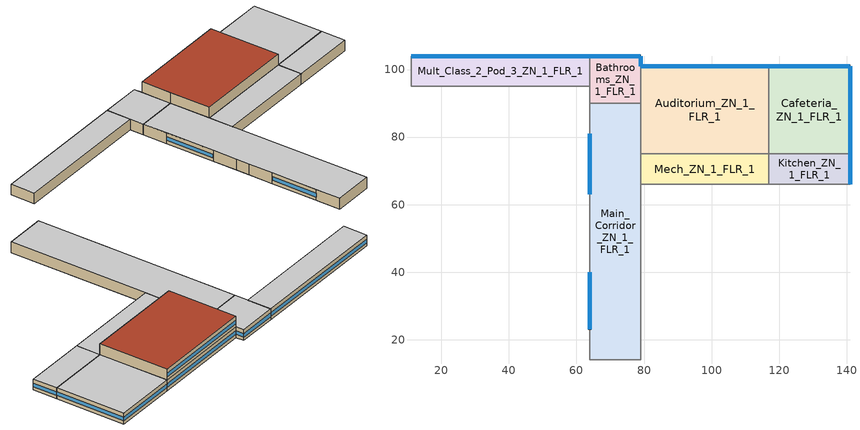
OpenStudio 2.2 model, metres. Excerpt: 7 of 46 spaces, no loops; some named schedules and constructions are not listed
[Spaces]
Kitchen_ZN_1_FLR_1
 floor ground: 141,75 141,66 117,66 117,75 z0
 wall outside: 141,66 141,75 z0:4
 wall to Cafeteria_ZN_1_FLR_1: 141,75 117,75 z0:4
 wall to Aux_Gym_ZN_1_FLR_1: 117,66 141,66 z0:4
 wall to Mech_ZN_1_FLR_1: 117,75 117,66 z0:4
 window: 141,66.05 141,74.95 z1.18:2.52
 ceiling to LIBRARY_MEDIA_CENTER_ZN_1_FLR_2: 141,66 141,75 117,75 117,66 z4
Auditorium_ZN_1_FLR_1
 floor ground: 117,101 117,75 79,75 79,101 z0
 wall outside: 117,101 79,101 z4:8; 117,101 79,101 z0:4
 wall to LIBRARY_MEDIA_CENTER_ZN_1_FLR_2: 117,75 117,101 z4:8
 wall to Main_Corridor_ZN_1_FLR_1: 79,90 79,75 z0:4
 wall to Cafeteria_ZN_1_FLR_1: 117,75 117,101 z0:4
 wall to Bathrooms_ZN_1_FLR_2: 79,101 79,90 z4:8
 wall to Bathrooms_ZN_1_FLR_1: 79,101 79,90 z0:4
 wall to Main_Corridor_ZN_1_FLR_2: 79,90 79,75 z4:8
 wall to Mech_ZN_1_FLR_2: 79,75 117,75 z4:8
 wall to Mech_ZN_1_FLR_1: 79,75 117,75 z0:4
 window: 116.95,101 79.05,101 z5.18:6.5; 116.95,101 79.05,101 z1.18:2.5
 roof outside: 117,75 117,101 79,101 79,75 z8
Cafeteria_ZN_1_FLR_1
 floor ground: 141,101 141,75 117,75 117,101 z0
 wall outside: 141,75 141,101 117,101 z0:4
 window: 141,75.05 141,100.95 / 140.95,101 117.05,101 z1.18:2.51
 ceiling to LIBRARY_MEDIA_CENTER_ZN_1_FLR_2: 141,75 141,101 117,101 117,75 z4
Main_Corridor_ZN_1_FLR_1
 floor ground: 79,90 79,14 64,14 64,90 z0
 wall outside: 64,81 64,63 / 64,40 64,23 z0:4
 wall to Mult_Class_2_Pod_1_ZN_1_FLR_1: 64,23 64,14 z0:4
 wall to Mult_Class_2_Pod_2_ZN_1_FLR_1: 64,63 64,54 z0:4
 wall to Lobby_ZN_1_FLR_1: 64,14 79,14 z0:4
 wall to Mult_Class_1_Pod_3_ZN_1_FLR_1: 64,90 64,81 z0:4
 wall to Mech_ZN_1_FLR_1: 79,66 79,75 z0:4
 wall to Mult_Class_1_Pod_2_ZN_1_FLR_1: 64,49 64,40 z0:4
 wall to Gym_ZN_1_FLR_1: 79,14 79,66 z0:4
 wall to Corridor_Pod_2_ZN_1_FLR_1: 64,54 64,49 z0:4
 wall to Bathrooms_ZN_1_FLR_1: 79,90 64,90 z0:4
 window: 64,80.95 64,63.05 / 64,39.95 64,23.05 z1.18:2.51
 ceiling to Main_Corridor_ZN_1_FLR_2: 79,14 79,90 64,90 64,14 z4
Bathrooms_ZN_1_FLR_1
 floor ground: 79,104 79,90 64,90 64,104 z0
 wall outside: 79,101 79,104 64,104 z0:4
 wall to Corridor_Pod_3_ZN_1_FLR_1: 64,95 64,90 z0:4
 wall to Mult_Class_2_Pod_3_ZN_1_FLR_1: 64,104 64,95 z0:4
 window: 78.95,104 64.05,104 z1.18:2.51; 79,101.05 79,103.95 z1.19:2.55
 ceiling to Bathrooms_ZN_1_FLR_2: 79,90 79,104 64,104 64,90 z4
Mult_Class_2_Pod_3_ZN_1_FLR_1
 floor ground: 64,104 64,95 11,95 11,104 z0
 wall outside: 64,104 11,104 z0:4
 wall to Corner_Class_2_Pod_3_ZN_1_FLR_1: 11,104 11,95 z0:4
 wall to Corridor_Pod_3_ZN_1_FLR_1: 11,95 64,95 z0:4
 window: 63.95,104 11.05,104 z1.18:2.5
 ceiling to Mult_Class_2_Pod_3_ZN_1_FLR_2: 64,95 64,104 11,104 11,95 z4
Mech_ZN_1_FLR_1
 floor ground: 117,75 117,66 79,66 79,75 z0
 wall to Gym_ZN_1_FLR_1: 79,66 117,66 z0:4
 ceiling to Mech_ZN_1_FLR_2: 117,66 117,75 79,75 79,66 z4
[Site]
Sherbrooke_PQ_CAN: Latitude {deg}=45.43; Longitude {deg}=-71.68; Time Zone {hr}=-5; Elevation {m}=241; Terrain=City
[Building]
NECB 2011-SecondarySchool-NECB HDD Method-CAN_PQ_Sherbrooke.716100_CWEC.epw created: 2017-07-10 19:02:27 +0000: North Axis {deg}=0; Default Construction Set=NECB 2011 - SecSchl - NECB HDD Method at climate 7a; Standards Number of Stories=2; Standards Number of Above Ground Stories=2; Standards Building Type=SecondarySchool
[ClimateZones]
Climate Zone Institution Name 1=ASHRAE; Climate Zone Document Name 1=ANSI/ASHRAE Standard 169; Climate Zone Document Year 1=2006; Climate Zone Institution Name 2=CEC; Climate Zone Document Name 2=California Climate Zone Descriptions; Climate Zone Document Year 2=1995
[Site:GroundTemperature:BuildingSurface]
19.527, 19.502, 19.536, 19.598, 20.002, 21.64, 22.225, 22.375, 21.449, 20.121, 19.802, 19.633
[Site:WaterMainsTemperature]
Calculation Method=Correlation; Annual Average Outdoor Air Temperature {C}=4.28333; Maximum Difference In Monthly Average Outdoor Air Temperatures {deltaC}=28.2
[SizingPeriod:DesignDay] Barometric Pressure {Pa}=98463; Sky Clearness=0; Rain Indicator=0; Snow Indicator=0; Day of Month=21; Daylight Saving Time Indicator=0; Humidity Indicating Type=Wetbulb; Dry-Bulb Temperature Range Modifier Type=DefaultMultipliers
Name | Maximum Dry-Bulb Temperature {C} | Daily Dry-Bulb Temperature Range {deltaC} | Humidity Indicating Conditions at Maximum Dry-Bulb | Wind Speed {m/s} | Wind Direction {deg} | Month | Day Type | Solar Model Indicator | ASHRAE Taub | ASHRAE Taud
Sherbrooke Ann Htg 99.6% Condns DB | -28.3 | 0 | -28.3 | 1.7 | 90 | 1 | WinterDesignDay | ASHRAEClearSky
Sherbrooke Ann Clg .4% Condns WB=>MDB | 26.9 | 11.7 | 22.3 | 3.7 | 250 | 7 | SummerDesignDay | ASHRAETau | 0.446 | 2.039
Sherbrooke Ann Clg .4% Condns DB=>MWB | 28.6 | 11.7 | 20.9 | 3.7 | 250 | 7 | SummerDesignDay | ASHRAETau | 0.446 | 2.039
[Material:NoMass]
CP02 CARPET PAD: Roughness=VeryRough; Thermal Resistance {m2-K/W}=0.21648; Thermal Absorptance=0.9; Solar Absorptance=0.7; Visible Absorptance=0.8
[Material]
Name | Roughness | Thickness {m} | Conductivity {W/m-K} | Density {kg/m3} | Specific Heat {J/kg-K} | Thermal Absorptance | Solar Absorptance | Visible Absorptance
100mm Normalweight concrete floor | MediumSmooth | 0.1016 | 2.31 | 2322 | 832
G01 13mm gypsum board | Smooth | 0.0127 | 0.16 | 800 | 1090 | 0.9 | 0.7 | 0.5
G05 25mm wood | MediumSmooth | 0.0254 | 0.15 | 608 | 1630 | 0.9 | 0.5 | 0.5
[Construction]
Typical Interior Floor: 100mm Normalweight concrete floor, CP02 CARPET PAD
Typical Interior Wall: G01 13mm gypsum board, G01 13mm gypsum board
Typical Interior Ceiling: CP02 CARPET PAD, 100mm Normalweight concrete floor
Typical Interior Window: Clear 3mm
Typical Interior Door; Typical Interior Partition: G05 25mm wood
Customized Fenestration: cond=0.220 tvis=0.220 tsol=0.232: Customized Fenestration:: cond=0.220 tvis=0.220 tsol=0.232
Customized Fenestration: cond=0.220 tvis=0.441 tsol=0.279: Customized Fenestration:: cond=0.220 tvis=0.441 tsol=0.279
Customized Fenestration: cond=0.220 tvis=0.294 tsol=0.332: Customized Fenestration:: cond=0.220 tvis=0.294 tsol=0.332
Customized Fenestration: cond=0.220 tvis=0.898 tsol=0.837: Customized Fenestration:: cond=0.220 tvis=0.898 tsol=0.837
[DefaultConstructionSet]
NECB 2011 - SecSchl - NECB HDD Method at climate 7a: Default Exterior Surface Constructions=NECB 2011 - SecSchl - NECB HDD Method at climate 7a; Default Interior Surface Constructions=Default Surface Constructions 2; Default Ground Contact Surface Constructions=NECB 2011 - SecSchl - NECB HDD Method at climate 7a 1; Default Exterior SubSurface Constructions=NECB 2011 - SecSchl - NECB HDD Method at climate 7a; Default Interior SubSurface Constructions=Default Sub Surface Constructions 2; Interior Partition Construction=Typical Interior Partition
[DefaultSurfaceConstructions]
Name | Floor Construction | Wall Construction | Roof Ceiling Construction
Default Surface Constructions 2 | Typical Interior Floor | Typical Interior Wall | Typical Interior Ceiling
NECB 2011 - SecSchl - NECB HDD Method at climate 7a | Customized opaque construction {99895d21-c80a-4018-a2c6-a963076f1eed} to conductance of 0.162 | Customized opaque construction {bf983dcb-2e7b-46e5-b69c-6464dd4733ce} to conductance of 0.21 | Customized opaque construction {3da77bf4-7a5d-44f4-926e-025ed70a9872} to conductance of 0.162
NECB 2011 - SecSchl - NECB HDD Method at climate 7a 1 | Customized opaque construction {04d8fcad-87ee-4325-8494-41bca1c05a46} to conductance of 0.757 | Customized opaque construction {04d8fcad-87ee-4325-8494-41bca1c05a46} to conductance of 0.284 | Customized opaque construction {04d8fcad-87ee-4325-8494-41bca1c05a46} to conductance of 0.284
[DefaultSubSurfaceConstructions]
Name | Fixed Window Construction | Operable Window Construction | Door Construction | Glass Door Construction | Overhead Door Construction | Skylight Construction | Tubular Daylight Dome Construction | Tubular Daylight Diffuser Construction
Default Sub Surface Constructions 2 | Typical Interior Window | Typical Interior Window | Typical Interior Door
NECB 2011 - SecSchl - NECB HDD Method at climate 7a | Customized Fenestration: cond=0.220 tvis=0.220 tsol=0.232 | Customized Fenestration: cond=0.220 tvis=0.220 tsol=0.232 | Customized opaque construction {cb9d600c-656f-4d4f-a6fb-ab0232f84022} to conductance of 2.2 | Customized Fenestration: cond=0.220 tvis=0.441 tsol=0.279 | Customized opaque construction {f05045de-ea88-4409-a201-01867c2a36b8} to conductance of 2.2 | Customized Fenestration: cond=0.220 tvis=0.294 tsol=0.332 | Customized Fenestration: cond=0.220 tvis=0.898 tsol=0.837 | Customized Fenestration: cond=0.220 tvis=0.898 tsol=0.837
[WindowMaterial:Glazing]
Clear 3mm: Optical Data Type=SpectralAverage; Thickness {m}=0.003; Solar Transmittance at Normal Incidence=0.837; Front Side Solar Reflectance at Normal Incidence=0.075; Back Side Solar Reflectance at Normal Incidence=0.075; Visible Transmittance at Normal Incidence=0.898; Front Side Visible Reflectance at Normal Incidence=0.081; Back Side Visible Reflectance at Normal Incidence=0.081; Infrared Transmittance at Normal Incidence=0; Front Side Infrared Hemispherical Emissivity=0.84; Back Side Infrared Hemispherical Emissivity=0.84; Conductivity {W/m-K}=0.9; Dirt Correction Factor for Solar and Visible Transmittance=1; Solar Diffusing=No
[WindowMaterial:SimpleGlazingSystem] U-Factor {W/m2-K}=2.2; Solar Heat Gain Coefficient=0.6; Visible Transmittance=0.21
Customized Fenestration:: cond=0.220 tvis=0.220 tsol=0.232; Customized Fenestration:: cond=0.220 tvis=0.441 tsol=0.279; Customized Fenestration:: cond=0.220 tvis=0.294 tsol=0.332; Customized Fenestration:: cond=0.220 tvis=0.898 tsol=0.837
[Space] Building Story=Building Story 1; Part of Total Floor Area=Yes
Name | Space Type | Thermal Zone
Kitchen_ZN_1_FLR_1 | Space Function Food preparation | Sp-Kitchen_ZN_1_FLR_1 Sys-3 Flr-2 Sch-B HPlcmt-east ZN
Auditorium_ZN_1_FLR_1 | Space Function Audience - auditorium | Sp-Auditorium_ZN_1_FLR_1 Sys-3 Flr-2 Sch-C HPlcmt-north ZN
Cafeteria_ZN_1_FLR_1 | Space Function Conf./meet./multi-purpose | Sp-Cafeteria_ZN_1_FLR_1 Sys-3 Flr-2 Sch-C HPlcmt-east ZN
Mech_ZN_1_FLR_1 | Space Function Electrical/Mechanical-sch-D | Sp-Mech_ZN_1_FLR_1 Sys-3 Flr-2 Sch-D HPlcmt-core ZN
Main_Corridor_ZN_1_FLR_1 | Space Function Corr. >= 2.4m wide-sch-D | Sp-Main_Corridor_ZN_1_FLR_1 Sys-3 Flr-2 Sch-D HPlcmt-west ZN
Bathrooms_ZN_1_FLR_1 | Space Function Washroom-sch-D | Sp-Bathrooms_ZN_1_FLR_1 Sys-3 Flr-2 Sch-D HPlcmt-north ZN
Mult_Class_2_Pod_3_ZN_1_FLR_1 | Space Function Classroom/lecture/training | Sp-Mult_Class_2_Pod_3_ZN_1_FLR_1 Sys-3 Flr-2 Sch-D HPlcmt-north ZN
[BuildingStory]
Building Story 1: Nominal Z Coordinate {m}=0
[SpaceType] Standards Building Type=Space Function
Name | Default Schedule Set | Design Specification Outdoor Air Object | Standards Space Type
Space Function Audience - auditorium | Space Function Audience - auditorium Schedule Set | Space Function Audience - auditorium Ventilation | Audience - auditorium
Space Function Washroom-sch-D | Space Function Washroom-sch-D Schedule Set | Space Function Washroom-sch-D Ventilation | Washroom-sch-D
Space Function Conf./meet./multi-purpose | Space Function Conf./meet./multi-purpose Schedule Set | Space Function Conf./meet./multi-purpose Ventilation | Conf./meet./multi-purpose
Space Function Classroom/lecture/training | Space Function Classroom/lecture/training Schedule Set | Space Function Classroom/lecture/training Ventilation | Classroom/lecture/training
Space Function Corr. >= 2.4m wide-sch-D | Space Function Corr. >= 2.4m wide-sch-D Schedule Set | Space Function Corr. >= 2.4m wide-sch-D Ventilation | Corr. >= 2.4m wide-sch-D
Space Function Food preparation | Space Function Food preparation Schedule Set | Space Function Food preparation Ventilation | Food preparation
Space Function Electrical/Mechanical-sch-D | Space Function Electrical/Mechanical-sch-D Schedule Set | Space Function Electrical/Mechanical-sch-D Ventilation | Electrical/Mechanical-sch-D
[People:Definition] Number of People Calculation Method=People/Area; Fraction Radiant=0.3
Name | People per Space Floor Area {person/m2}
Space Function Audience - auditorium People Definition; Space Function Conf./meet./multi-purpose People Definition | 0.199993
Space Function Classroom/lecture/training People Definition | 0.133365
Space Function Corr. >= 2.4m wide-sch-D People Definition | 0.0100104
Space Function Electrical/Mechanical-sch-D People Definition | 0.0049514
Space Function Food preparation People Definition | 0.0500522
Space Function Washroom-sch-D People Definition | 0.0333681
[People] Work Efficiency Schedule=Work Efficiency Schedule; Clothing Insulation Schedule=Clothing Schedule; Air Velocity Schedule=Air Velocity Schedule
Name | People Definition | Space or SpaceType
Space Function Audience - auditorium People | Space Function Audience - auditorium People Definition | Space Function Audience - auditorium
Space Function Classroom/lecture/training People | Space Function Classroom/lecture/training People Definition | Space Function Classroom/lecture/training
Space Function Conf./meet./multi-purpose People | Space Function Conf./meet./multi-purpose People Definition | Space Function Conf./meet./multi-purpose
Space Function Corr. >= 2.4m wide-sch-D People | Space Function Corr. >= 2.4m wide-sch-D People Definition | Space Function Corr. >= 2.4m wide-sch-D
Space Function Electrical/Mechanical-sch-D People | Space Function Electrical/Mechanical-sch-D People Definition | Space Function Electrical/Mechanical-sch-D
Space Function Food preparation People | Space Function Food preparation People Definition | Space Function Food preparation
Space Function Washroom-sch-D People | Space Function Washroom-sch-D People Definition | Space Function Washroom-sch-D
[Lights:Definition] Design Level Calculation Method=Watts/Area; Fraction Radiant=0.5; Fraction Visible=0.2
Name | Watts per Space Floor Area {W/m2}
Space Function Audience - auditorium Lights Definition | 8.49993
Space Function Classroom/lecture/training Lights Definition | 11.9699
Space Function Conf./meet./multi-purpose Lights Definition | 11.8799
Space Function Corr. >= 2.4m wide-sch-D Lights Definition | 7.09994
Space Function Electrical/Mechanical-sch-D Lights Definition | 13.2999
Space Function Food preparation Lights Definition | 10.6999
Space Function Washroom-sch-D Lights Definition | 9.44992
[Lights]
Name | Lights Definition | Space or SpaceType
Space Function Audience - auditorium Lights | Space Function Audience - auditorium Lights Definition | Space Function Audience - auditorium
Space Function Classroom/lecture/training Lights | Space Function Classroom/lecture/training Lights Definition | Space Function Classroom/lecture/training
Space Function Conf./meet./multi-purpose Lights | Space Function Conf./meet./multi-purpose Lights Definition | Space Function Conf./meet./multi-purpose
Space Function Corr. >= 2.4m wide-sch-D Lights | Space Function Corr. >= 2.4m wide-sch-D Lights Definition | Space Function Corr. >= 2.4m wide-sch-D
Space Function Electrical/Mechanical-sch-D Lights | Space Function Electrical/Mechanical-sch-D Lights Definition | Space Function Electrical/Mechanical-sch-D
Space Function Food preparation Lights | Space Function Food preparation Lights Definition | Space Function Food preparation
Space Function Washroom-sch-D Lights | Space Function Washroom-sch-D Lights Definition | Space Function Washroom-sch-D
[ElectricEquipment:Definition] Design Level Calculation Method=Watts/Area; Fraction Radiant=0.5
Name | Watts per Space Floor Area {W/m2}
Space Function Audience - auditorium Elec Equip Definition | 2.49998
Space Function Classroom/lecture/training Elec Equip Definition | 4.99996
Space Function Conf./meet./multi-purpose Elec Equip Definition; Space Function Electrical/Mechanical-sch-D Elec Equip Definition; Space Function Washroom-sch-D Elec Equip Definition | 0.999992
Space Function Food preparation Elec Equip Definition | 9.99992
[ElectricEquipment]
Name | Electric Equipment Definition | Space or SpaceType
Space Function Audience - auditorium Elec Equip | Space Function Audience - auditorium Elec Equip Definition | Space Function Audience - auditorium
Space Function Classroom/lecture/training Elec Equip | Space Function Classroom/lecture/training Elec Equip Definition | Space Function Classroom/lecture/training
Space Function Conf./meet./multi-purpose Elec Equip | Space Function Conf./meet./multi-purpose Elec Equip Definition | Space Function Conf./meet./multi-purpose
Space Function Electrical/Mechanical-sch-D Elec Equip | Space Function Electrical/Mechanical-sch-D Elec Equip Definition | Space Function Electrical/Mechanical-sch-D
Space Function Food preparation Elec Equip | Space Function Food preparation Elec Equip Definition | Space Function Food preparation
Space Function Washroom-sch-D Elec Equip | Space Function Washroom-sch-D Elec Equip Definition | Space Function Washroom-sch-D
[DesignSpecification:OutdoorAir] Outdoor Air Method=Sum
Name | Outdoor Air Flow per Floor Area {m3/s-m2}
Space Function Audience - auditorium Ventilation | 0.0041148
Space Function Classroom/lecture/training Ventilation | 0.00278384
Space Function Conf./meet./multi-purpose Ventilation | 0.0015748
Space Function Corr. >= 2.4m wide-sch-D Ventilation; Space Function Electrical/Mechanical-sch-D Ventilation; Space Function Washroom-sch-D Ventilation | 0.0003048
Space Function Food preparation Ventilation | 0.0013716
[DefaultScheduleSet] People Activity Level Schedule=NECB-Activity; Infiltration Schedule=Always On
Name | Number of People Schedule | Lighting Schedule | Electric Equipment Schedule
Space Function Audience - auditorium Schedule Set; Space Function Conf./meet./multi-purpose Schedule Set | NECB-C-Occupancy | NECB-C-Lighting | NECB-C-Electric-Equipment
Space Function Classroom/lecture/training Schedule Set; Space Function Corr. >= 2.4m wide-sch-D Schedule Set; Space Function Electrical/Mechanical-sch-D Schedule Set; Space Function Washroom-sch-D Schedule Set | NECB-D-Occupancy | NECB-D-Lighting | NECB-D-Electric-Equipment
Space Function Food preparation Schedule Set | NECB-B-Occupancy | NECB-B-Lighting | NECB-B-Electric-Equipment
[ThermostatSetpoint:DualSetpoint]
Name | Heating Setpoint Temperature Schedule | Cooling Setpoint Temperature Schedule
Space Function Classroom/lecture/training Thermostat 37; Space Function Washroom-sch-D Thermostat 4; Space Function Corr. >= 2.4m wide-sch-D Thermostat 14; Space Function Electrical/Mechanical-sch-D Thermostat 4 | NECB-D-Thermostat Setpoint-Heating | NECB-D-Thermostat Setpoint-Cooling
Space Function Audience - auditorium Thermostat 2; Space Function Conf./meet./multi-purpose Thermostat 2 | NECB-C-Thermostat Setpoint-Heating | NECB-C-Thermostat Setpoint-Cooling
Space Function Food preparation Thermostat 2 | NECB-B-Thermostat Setpoint-Heating | NECB-B-Thermostat Setpoint-Cooling
[SpaceInfiltration:DesignFlowRate] Schedule=Always On Discrete; Design Flow Rate Calculation Method=Flow/ExteriorArea; Flow per Exterior Surface Area {m3/s-m2}=0.00025; Constant Term Coefficient=0; Temperature Term Coefficient=0; Velocity Term Coefficient=0.224; Velocity Squared Term Coefficient=0
Name | Space or SpaceType
Auditorium_ZN_1_FLR_1 Infiltration | Auditorium_ZN_1_FLR_1
Bathrooms_ZN_1_FLR_1 Infiltration | Bathrooms_ZN_1_FLR_1
Cafeteria_ZN_1_FLR_1 Infiltration | Cafeteria_ZN_1_FLR_1
Kitchen_ZN_1_FLR_1 Infiltration | Kitchen_ZN_1_FLR_1
Main_Corridor_ZN_1_FLR_1 Infiltration | Main_Corridor_ZN_1_FLR_1
Mult_Class_2_Pod_3_ZN_1_FLR_1 Infiltration | Mult_Class_2_Pod_3_ZN_1_FLR_1
[ThermalZone] Use Ideal Air Loads=No
Name | Thermostat
Sp-Mult_Class_2_Pod_3_ZN_1_FLR_1 Sys-3 Flr-2 Sch-D HPlcmt-north ZN | Space Function Classroom/lecture/training Thermostat 37
Sp-Bathrooms_ZN_1_FLR_1 Sys-3 Flr-2 Sch-D HPlcmt-north ZN | Space Function Washroom-sch-D Thermostat 4
Sp-Main_Corridor_ZN_1_FLR_1 Sys-3 Flr-2 Sch-D HPlcmt-west ZN | Space Function Corr. >= 2.4m wide-sch-D Thermostat 14
Sp-Mech_ZN_1_FLR_1 Sys-3 Flr-2 Sch-D HPlcmt-core ZN | Space Function Electrical/Mechanical-sch-D Thermostat 4
Sp-Auditorium_ZN_1_FLR_1 Sys-3 Flr-2 Sch-C HPlcmt-north ZN | Space Function Audience - auditorium Thermostat 2
Sp-Cafeteria_ZN_1_FLR_1 Sys-3 Flr-2 Sch-C HPlcmt-east ZN | Space Function Conf./meet./multi-purpose Thermostat 2
Sp-Kitchen_ZN_1_FLR_1 Sys-3 Flr-2 Sch-B HPlcmt-east ZN | Space Function Food preparation Thermostat 2
[Schedule:Ruleset]
Clothing Schedule: Default Day Schedule=Clothing Schedule Default Winter Clothes
Air Velocity Schedule: Default Day Schedule=Air Velocity Schedule Default
Work Efficiency Schedule: Default Day Schedule=Work Efficiency Schedule Default
NECB-C-Occupancy: Default Day Schedule=NECB-C-Occupancy Default
NECB-Activity: Default Day Schedule=NECB-Activity Default; Summer Design Day Schedule=NECB-Activity Summer Design Day; Winter Design Day Schedule=NECB-Activity Winter Design Day
NECB-C-Lighting: Default Day Schedule=NECB-C-Lighting Default
NECB-C-Electric-Equipment: Default Day Schedule=NECB-C-Electric-Equipment Default
Always On: Default Day Schedule=Always On Default
NECB-C-Thermostat Setpoint-Heating: Default Day Schedule=NECB-C-Thermostat Setpoint-Heating Default
NECB-C-Thermostat Setpoint-Cooling: Default Day Schedule=NECB-C-Thermostat Setpoint-Cooling Default
NECB-D-Occupancy: Default Day Schedule=NECB-D-Occupancy Default
NECB-D-Lighting: Default Day Schedule=NECB-D-Lighting Default
NECB-D-Electric-Equipment: Default Day Schedule=NECB-D-Electric-Equipment Default
NECB-D-Thermostat Setpoint-Heating: Default Day Schedule=NECB-D-Thermostat Setpoint-Heating Default
NECB-D-Thermostat Setpoint-Cooling: Default Day Schedule=NECB-D-Thermostat Setpoint-Cooling Default
NECB-B-Occupancy: Default Day Schedule=NECB-B-Occupancy Default
NECB-B-Lighting: Default Day Schedule=NECB-B-Lighting Default
NECB-B-Electric-Equipment: Default Day Schedule=NECB-B-Electric-Equipment Default
NECB-B-Thermostat Setpoint-Heating: Default Day Schedule=NECB-B-Thermostat Setpoint-Heating Default
NECB-B-Thermostat Setpoint-Cooling: Default Day Schedule=NECB-B-Thermostat Setpoint-Cooling Default
[Schedule:Day]
NECB-C-Thermostat Setpoint-Heating Default: 7, 0, 18, 8, 0, 20, 21, 0, 22, 24, 0, 18
NECB-C-Thermostat Setpoint-Cooling Default: 7, 0, 35, 21, 0, 24, 24, 0, 35
NECB-D-Thermostat Setpoint-Heating Default: 7, 0, 18, 8, 0, 20, 23, 0, 22, 24, 0, 18
NECB-D-Thermostat Setpoint-Cooling Default: 7, 0, 35, 23, 0, 24, 24, 0, 35
NECB-B-Thermostat Setpoint-Heating Default: 2, 0, 22, 8, 0, 18, 9, 0, 20, 24, 0, 22
[Schedule:Rule] Date Specification Type=DateRange; Start Month=1; Start Day=1; End Month=12; End Day=31
Name | Schedule Ruleset | Rule Order | Day Schedule | Apply Monday | Apply Tuesday | Apply Wednesday | Apply Thursday | Apply Friday | Apply Saturday | Apply Sunday
Schedule Rule 11 | NECB-C-Thermostat Setpoint-Heating | 2 | NECB-C-Thermostat Setpoint-Heating Default|Wkdy Day | Yes | Yes | Yes | Yes | Yes
Schedule Rule 12 | NECB-C-Thermostat Setpoint-Heating | 1 | NECB-C-Thermostat Setpoint-Heating Sat Day |  |  |  |  |  | Yes
Schedule Rule 13 | NECB-C-Thermostat Setpoint-Heating | 0 | NECB-C-Thermostat Setpoint-Heating Sun|Hol Day |  |  |  |  |  |  | Yes
Schedule Rule 14 | NECB-C-Thermostat Setpoint-Cooling | 2 | NECB-C-Thermostat Setpoint-Cooling Default|Wkdy Day | Yes | Yes | Yes | Yes | Yes
Schedule Rule 15 | NECB-C-Thermostat Setpoint-Cooling | 1 | NECB-C-Thermostat Setpoint-Cooling Sat Day |  |  |  |  |  | Yes
Schedule Rule 16 | NECB-C-Thermostat Setpoint-Cooling | 0 | NECB-C-Thermostat Setpoint-Cooling Sun|Hol Day |  |  |  |  |  |  | Yes
Schedule Rule 26 | NECB-D-Thermostat Setpoint-Heating | 2 | NECB-D-Thermostat Setpoint-Heating Default|Wkdy Day | Yes | Yes | Yes | Yes | Yes
Schedule Rule 27 | NECB-D-Thermostat Setpoint-Heating | 1 | NECB-D-Thermostat Setpoint-Heating Sat Day |  |  |  |  |  | Yes
Schedule Rule 28 | NECB-D-Thermostat Setpoint-Heating | 0 | NECB-D-Thermostat Setpoint-Heating Sun|Hol Day |  |  |  |  |  |  | Yes
Schedule Rule 29 | NECB-D-Thermostat Setpoint-Cooling | 2 | NECB-D-Thermostat Setpoint-Cooling Default|Wkdy Day | Yes | Yes | Yes | Yes | Yes
Schedule Rule 30 | NECB-D-Thermostat Setpoint-Cooling | 1 | NECB-D-Thermostat Setpoint-Cooling Sat Day |  |  |  |  |  | Yes
Schedule Rule 31 | NECB-D-Thermostat Setpoint-Cooling | 0 | NECB-D-Thermostat Setpoint-Cooling Sun|Hol Day |  |  |  |  |  |  | Yes
Schedule Rule 41 | NECB-B-Thermostat Setpoint-Heating | 2 | NECB-B-Thermostat Setpoint-Heating Default|Wkdy Day | Yes | Yes | Yes | Yes | Yes
[Schedule:Constant]
Always On Discrete: Value=1
